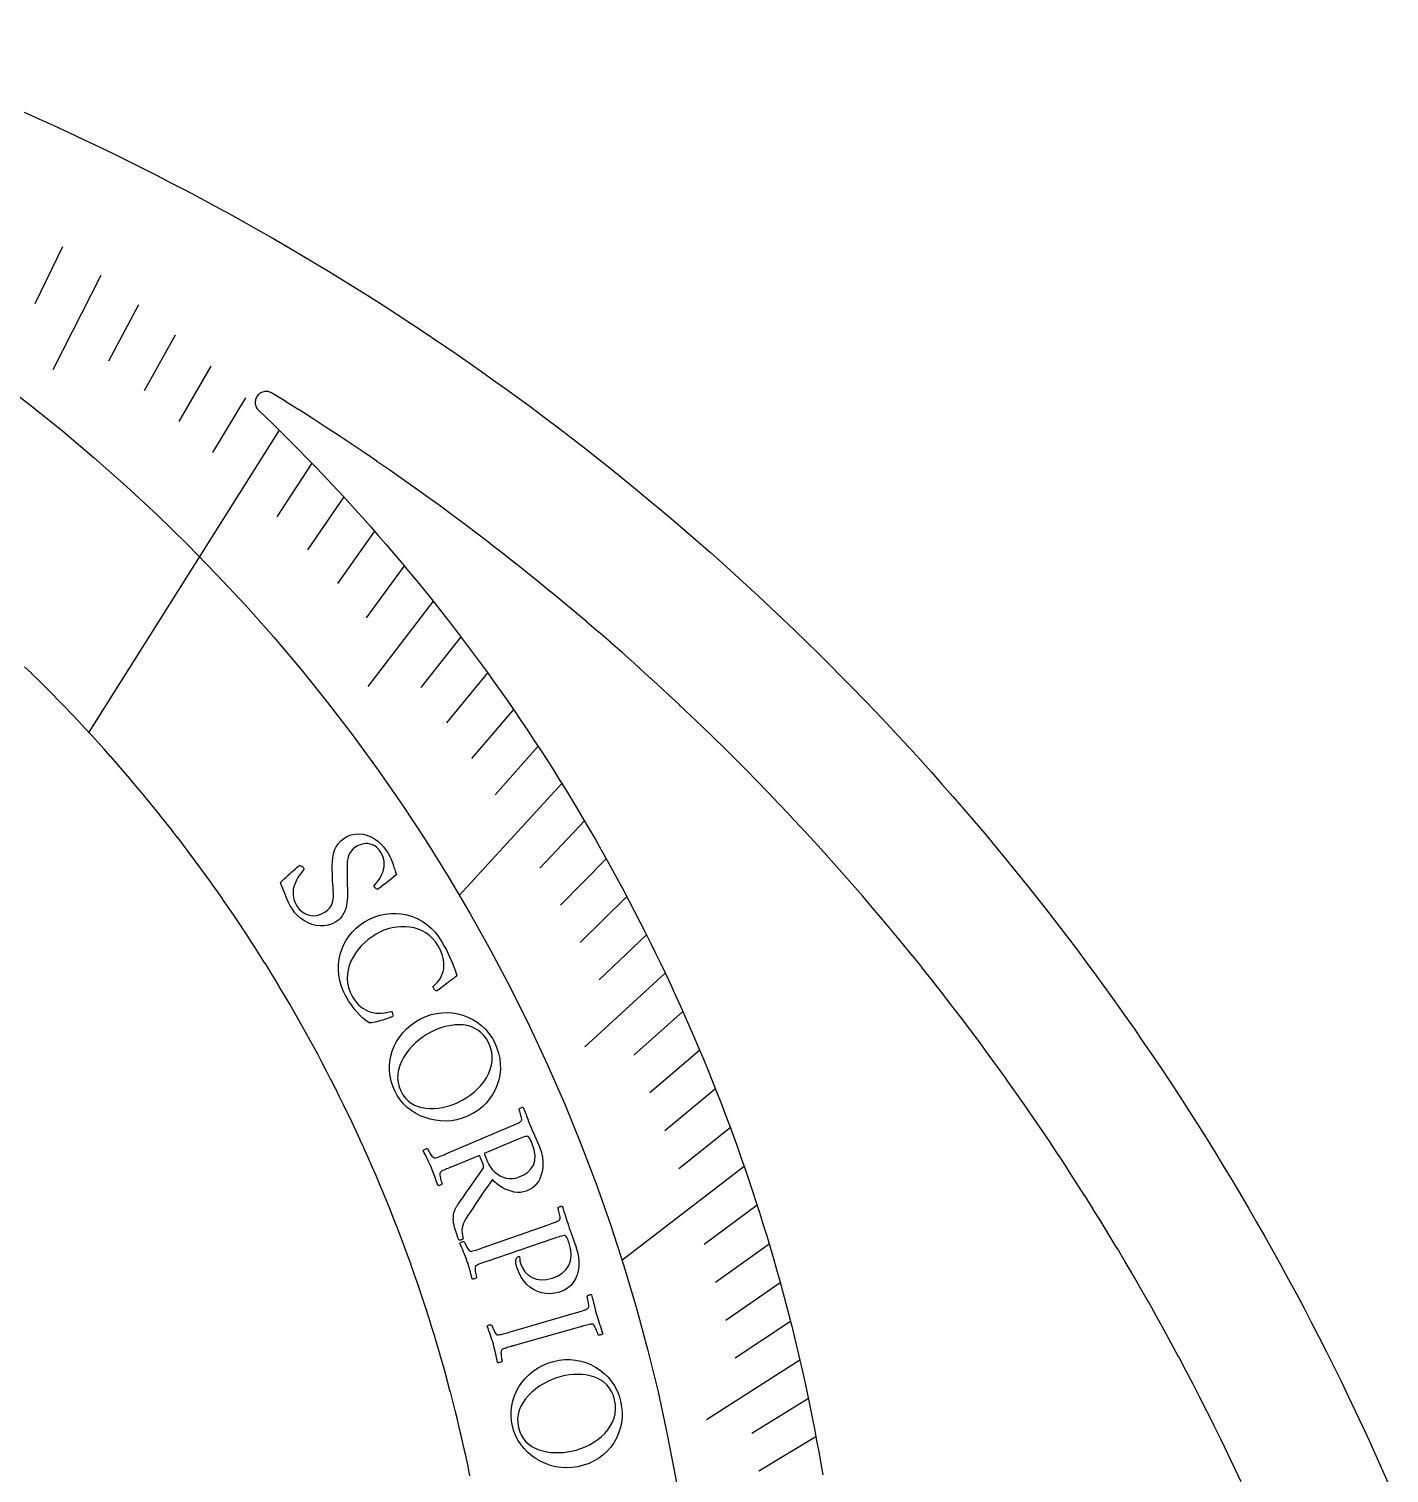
# Model space of a CAD drawing. Header units: millimetres. Extents: x -61 to 61, y -61 to 61.
# Drawn here: x 24.73 to 55.69, y 24.56 to 57.43 of the extents above; entities that cross this region are included whole.
import ezdxf

# ---------------------------------------------------------------- set-up
doc = ezdxf.new("R2010")
doc.units = ezdxf.units.MM
for name, color, linetype in [('CUT_INNER', 6, 'Continuous'), ('CUT_OUTER', 1, 'Continuous'), ('ENGRAVE', 7, 'Continuous'), ('ENGRAVE_FINE', 8, 'Continuous'), ('TEXT', 5, 'Continuous')]:
    doc.layers.add(name, color=color, linetype=linetype)

msp = doc.modelspace()

# ---------------------------------------------------------------- linework, layer by layer
at = {"layer": 'CUT_INNER'}
for points in [[(52.3216, 24.3554), (52.1718, 24.6746), (52.1712, 24.676), (52.0194, 24.9942), (52.0188, 24.9956), (51.8651, 25.3129), (51.8644, 25.3143), (51.7088, 25.6307), (51.7081, 25.6321), (51.5506, 25.9475), (51.5499, 25.9489), (51.3904, 26.2633), (51.3897, 26.2647), (51.2283, 26.5782), (51.2275, 26.5795), (51.0642, 26.892), (51.0635, 26.8933), (50.8982, 27.2048), (50.8975, 27.2062), (50.7304, 27.5166), (50.7296, 27.5179), (50.5606, 27.8274), (50.5598, 27.8287), (50.3889, 28.1371), (50.3881, 28.1384), (50.2153, 28.4457), (50.2145, 28.4471), (50.0398, 28.7533), (50.039, 28.7546), (49.8624, 29.0598), (49.8616, 29.0611), (49.6832, 29.3652), (49.6824, 29.3665), (49.5021, 29.6695), (49.5013, 29.6708), (49.3191, 29.9727), (49.3183, 29.974), (49.1342, 30.2747), (49.1334, 30.276), (48.9475, 30.5756), (48.9467, 30.5769), (48.759, 30.8754), (48.7582, 30.8767), (48.5687, 31.174), (48.5678, 31.1753), (48.3765, 31.4714), (48.3756, 31.4727), (48.1824, 31.7677), (48.1816, 31.7689), (47.9866, 32.0627), (47.9858, 32.064), (47.789, 32.3565), (47.7881, 32.3578), (47.5895, 32.6492), (47.5887, 32.6504), (47.3883, 32.9406), (47.3874, 32.9418), (47.1853, 33.2307), (47.1844, 33.232), (46.9805, 33.5196), (46.9796, 33.5208), (46.774, 33.8072), (46.7731, 33.8085), (46.5656, 34.0936), (46.5647, 34.0948), (46.3556, 34.3787), (46.3547, 34.3799), (46.1438, 34.6625), (46.1428, 34.6637), (45.9302, 34.9449), (45.9293, 34.9462), (45.7149, 35.2261), (45.714, 35.2273), (45.4979, 35.5059), (45.497, 35.5072), (45.2792, 35.7844), (45.2782, 35.7857), (45.0588, 36.0616), (45.0578, 36.0628), (44.8367, 36.3374), (44.8357, 36.3386), (44.6129, 36.6118), (44.6119, 36.613), (44.3874, 36.8849), (44.3864, 36.8861), (44.1602, 37.1565), (44.1592, 37.1577), (43.9314, 37.4268), (43.9304, 37.428), (43.7009, 37.6957), (43.6999, 37.6968), (43.4688, 37.9631), (43.4678, 37.9642), (43.235, 38.2291), (43.234, 38.2302), (42.9997, 38.4937), (42.9986, 38.4948), (42.7627, 38.7568), (42.7616, 38.7579), (42.524, 39.0184), (42.523, 39.0196), (42.2838, 39.2786), (42.2828, 39.2797), (42.042, 39.5373), (42.041, 39.5384), (41.7986, 39.7946), (41.7976, 39.7957), (41.5537, 40.0503), (41.5526, 40.0514), (41.3071, 40.3045), (41.3061, 40.3056), (41.0591, 40.5572), (41.058, 40.5583), (40.8094, 40.8084), (40.8084, 40.8094), (40.5583, 41.058), (40.5572, 41.0591), (40.3056, 41.3061), (40.3045, 41.3071), (40.0514, 41.5526), (40.0503, 41.5537), (39.7957, 41.7976), (39.7946, 41.7986), (39.5384, 42.041), (39.5373, 42.042), (39.2797, 42.2828), (39.2786, 42.2838), (39.0196, 42.523), (39.0184, 42.524), (38.7579, 42.7616), (38.7568, 42.7627), (38.4948, 42.9986), (38.4937, 42.9997), (38.2302, 43.234), (38.2291, 43.235), (37.9642, 43.4678), (37.9631, 43.4688), (37.6968, 43.6999), (37.6957, 43.7009), (37.428, 43.9304), (37.4268, 43.9314), (37.1577, 44.1592), (37.1565, 44.1602), (36.8861, 44.3864), (36.8849, 44.3874), (36.613, 44.6119), (36.6118, 44.6129), (36.3386, 44.8357), (36.3374, 44.8367), (36.0628, 45.0578), (36.0616, 45.0588), (35.7857, 45.2782), (35.7844, 45.2792), (35.5072, 45.497), (35.5059, 45.4979), (35.2273, 45.714), (35.2261, 45.7149), (34.9462, 45.9293), (34.9449, 45.9302), (34.6637, 46.1428), (34.6625, 46.1438), (34.3799, 46.3547), (34.3787, 46.3556), (34.0948, 46.5647), (34.0936, 46.5656), (33.8085, 46.7731), (33.8072, 46.774), (33.5208, 46.9796), (33.5196, 46.9805), (33.232, 47.1844), (33.2307, 47.1853), (32.9418, 47.3874), (32.9406, 47.3883), (32.6504, 47.5887), (32.6492, 47.5895), (32.3578, 47.7881), (32.3565, 47.789), (32.064, 47.9858), (32.0627, 47.9866), (31.7689, 48.1816), (31.7677, 48.1824), (31.4727, 48.3756), (31.4714, 48.3765), (31.1753, 48.5678), (31.174, 48.5687), (30.8767, 48.7582), (30.8754, 48.759), (30.5769, 48.9467), (30.5756, 48.9475), (30.276, 49.1334), (30.2747, 49.1342), (30.2597, 49.1434), (30.2383, 49.1551), (30.2159, 49.1647), (30.1926, 49.172), (30.1688, 49.1771), (30.1445, 49.1797), (30.1201, 49.18), (30.0958, 49.178), (30.0719, 49.1735), (30.0484, 49.1668), (30.0258, 49.1578), (30.0041, 49.1467), (29.9836, 49.1334), (29.9645, 49.1183), (29.947, 49.1014), (29.9312, 49.0828), (29.9172, 49.0628), (29.9053, 49.0415), (29.8956, 49.0192), (29.888, 48.996), (29.8827, 48.9722), (29.8798, 48.948), (29.8793, 48.9236), (29.8811, 48.8993), (29.8853, 48.8753), (29.8918, 48.8518), (29.9006, 48.829), (29.9115, 48.8072), (29.9245, 48.7866), (29.9395, 48.7674), (29.9562, 48.7497), (30.1111, 48.6014), (30.3022, 48.416), (30.4922, 48.2295), (30.681, 48.0418), (30.8687, 47.853), (31.0552, 47.663), (31.2406, 47.4719), (31.4248, 47.2796), (31.6078, 47.0862), (31.7896, 46.8917), (31.9702, 46.6961), (32.1496, 46.4994), (32.3278, 46.3016), (32.5047, 46.1027), (32.6805, 45.9027), (32.855, 45.7016), (33.0283, 45.4995), (33.2003, 45.2963), (33.3711, 45.0921), (33.5407, 44.8868), (33.7089, 44.6805), (33.8759, 44.4731), (34.0417, 44.2648), (34.2061, 44.0554), (34.3693, 43.845), (34.5311, 43.6336), (34.6917, 43.4212), (34.851, 43.2079), (35.0089, 42.9936), (35.1655, 42.7783), (35.3208, 42.562), (35.4748, 42.3448), (35.6274, 42.1267), (35.7787, 41.9076), (35.9287, 41.6876), (36.0773, 41.4667), (36.2245, 41.2449), (36.3704, 41.0222), (36.5149, 40.7985), (36.658, 40.574), (36.7998, 40.3487), (36.9402, 40.1225), (37.0791, 39.8954), (37.2167, 39.6674), (37.3529, 39.4386), (37.4877, 39.209), (37.621, 38.9786), (37.753, 38.7474), (37.8835, 38.5153), (38.0126, 38.2825), (38.1402, 38.0488), (38.2665, 37.8144), (38.3913, 37.5792), (38.5146, 37.3433), (38.6365, 37.1066), (38.7569, 36.8691), (38.8759, 36.631), (38.9934, 36.3921), (39.1095, 36.1525), (39.224, 35.9121), (39.3371, 35.6711), (39.4488, 35.4294), (39.5589, 35.187), (39.6675, 34.9439), (39.7747, 34.7002), (39.8803, 34.4558), (39.9845, 34.2108), (40.0871, 33.9652), (40.1883, 33.7189), (40.2879, 33.472), (40.386, 33.2245), (40.4826, 32.9764), (40.5776, 32.7277), (40.6712, 32.4784), (40.7632, 32.2286), (40.8536, 31.9782), (40.9425, 31.7272), (41.0299, 31.4757), (41.1158, 31.2237), (41.2001, 30.9712), (41.2828, 30.7181), (41.364, 30.4646), (41.4436, 30.2105), (41.5217, 29.956), (41.5982, 29.701), (41.6732, 29.4455), (41.7465, 29.1896), (41.8183, 28.9332), (41.8886, 28.6764), (41.9572, 28.4191), (42.0243, 28.1615), (42.0898, 27.9034), (42.1537, 27.645), (42.216, 27.3861), (42.2767, 27.1269), (42.3358, 26.8673), (42.3934, 26.6074), (42.4493, 26.3471), (42.5037, 26.0864), (42.5564, 25.8255), (42.6076, 25.5642), (42.6571, 25.3026), (42.705, 25.0407), (42.7514, 24.7785), (42.7961, 24.5161)], [(34.7675, 24.4982), (34.7234, 24.7099), (34.7231, 24.7114), (34.6776, 24.9228), (34.6773, 24.9243), (34.6306, 25.1355), (34.6302, 25.137), (34.5822, 25.3478), (34.5819, 25.3493), (34.5325, 25.5599), (34.5322, 25.5613), (34.4816, 25.7716), (34.4812, 25.7731), (34.4293, 25.983), (34.4289, 25.9845), (34.3758, 26.1941), (34.3754, 26.1956), (34.3209, 26.4049), (34.3205, 26.4063), (34.2648, 26.6153), (34.2644, 26.6168), (34.2073, 26.8253), (34.2069, 26.8268), (34.1486, 27.0351), (34.1482, 27.0365), (34.0886, 27.2444), (34.0882, 27.2459), (34.0273, 27.4534), (34.0269, 27.4549), (33.9647, 27.662), (33.9643, 27.6634), (33.9009, 27.8702), (33.9004, 27.8717), (33.8357, 28.078), (33.8353, 28.0795), (33.7693, 28.2854), (33.7689, 28.2869), (33.7017, 28.4924), (33.7012, 28.4939), (33.6327, 28.699), (33.6322, 28.7004), (33.5625, 28.9051), (33.562, 28.9066), (33.491, 29.1109), (33.4905, 29.1123), (33.4183, 29.3161), (33.4178, 29.3176), (33.3443, 29.521), (33.3438, 29.5224), (33.2691, 29.7253), (33.2685, 29.7268), (33.1926, 29.9292), (33.192, 29.9307), (33.1148, 30.1327), (33.1143, 30.1341), (33.0358, 30.3356), (33.0352, 30.337), (32.9556, 30.5381), (32.955, 30.5395), (32.8741, 30.74), (32.8735, 30.7415), (32.7914, 30.9415), (32.7908, 30.9429), (32.7074, 31.1424), (32.7068, 31.1439), (32.6222, 31.3429), (32.6216, 31.3443), (32.5358, 31.5428), (32.5352, 31.5442), (32.4482, 31.7421), (32.4476, 31.7435), (32.3593, 31.941), (32.3587, 31.9424), (32.2692, 32.1393), (32.2686, 32.1406), (32.1779, 32.337), (32.1773, 32.3384), (32.0854, 32.5341), (32.0848, 32.5355), (31.9917, 32.7307), (31.9911, 32.7321), (31.8968, 32.9267), (31.8961, 32.9281), (31.8007, 33.1221), (31.8, 33.1235), (31.7034, 33.317), (31.7027, 33.3183), (31.6049, 33.5112), (31.6042, 33.5126), (31.5052, 33.7048), (31.5045, 33.7062), (31.4043, 33.8978), (31.4036, 33.8992), (31.3022, 34.0902), (31.3015, 34.0916), (31.199, 34.282), (31.1982, 34.2833), (31.0945, 34.4731), (31.0938, 34.4744), (30.989, 34.6635), (30.9882, 34.6649), (30.8822, 34.8534), (30.8814, 34.8547), (30.7743, 35.0425), (30.7735, 35.0439), (30.6652, 35.231), (30.6644, 35.2323), (30.555, 35.4188), (30.5542, 35.4202), (30.4436, 35.606), (30.4428, 35.6073), (30.3311, 35.7924), (30.3303, 35.7938), (30.2174, 35.9782), (30.2166, 35.9795), (30.1026, 36.1633), (30.1018, 36.1646), (29.9866, 36.3476), (29.9858, 36.3489), (29.8696, 36.5313), (29.8687, 36.5325), (29.7514, 36.7142), (29.7505, 36.7155), (29.632, 36.8964), (29.6312, 36.8976), (29.5116, 37.0778), (29.5108, 37.0791), (29.3901, 37.2585), (29.3892, 37.2598), (29.2674, 37.4385), (29.2665, 37.4397), (29.1437, 37.6177), (29.1428, 37.6189), (29.0188, 37.7961), (29.0179, 37.7974), (28.8929, 37.9738), (28.892, 37.975), (28.7658, 38.1507), (28.7649, 38.1519), (28.6377, 38.3268), (28.6368, 38.328), (28.5085, 38.5021), (28.5076, 38.5034), (28.3783, 38.6766), (28.3774, 38.6779), (28.2469, 38.8504), (28.246, 38.8516), (28.1145, 39.0233), (28.1136, 39.0245), (27.9811, 39.1954), (27.9801, 39.1966), (27.8466, 39.3667), (27.8456, 39.3679), (27.711, 39.5371), (27.7101, 39.5383), (27.5744, 39.7067), (27.5735, 39.7079), (27.4368, 39.8755), (27.4358, 39.8767), (27.2981, 40.0434), (27.2971, 40.0446), (27.1584, 40.2105), (27.1574, 40.2117), (27.0177, 40.3767), (27.0167, 40.3779), (26.876, 40.5421), (26.875, 40.5432), (26.7332, 40.7065), (26.7322, 40.7077), (26.5895, 40.8701), (26.5884, 40.8713), (26.4447, 41.0328), (26.4437, 41.034), (26.2989, 41.1946), (26.2979, 41.1958), (26.1522, 41.3556), (26.1512, 41.3567), (26.0045, 41.5156), (26.0034, 41.5167), (25.8558, 41.6747), (25.8547, 41.6758), (25.7061, 41.8329), (25.705, 41.834), (25.5554, 41.9901), (25.5544, 41.9912), (25.4038, 42.1465), (25.4028, 42.1476), (25.2513, 42.3019), (25.2502, 42.303), (25.0977, 42.4564), (25.0967, 42.4574), (24.9433, 42.6099), (24.9422, 42.611), (24.7879, 42.7625), (24.7868, 42.7635), (24.6315, 42.9141)]]:
    msp.add_lwpolyline(points, dxfattribs=at)
at = {"layer": 'CUT_OUTER'}
msp.add_lwpolyline([(24.6177, 55.5386), (24.958, 55.3865), (25.2974, 55.2323), (25.6358, 55.076), (25.9733, 54.9177), (26.3098, 54.7573), (26.6452, 54.5948), (26.9797, 54.4303), (27.3132, 54.2637), (27.6456, 54.0951), (27.977, 53.9245), (28.3074, 53.7518), (28.6367, 53.5771), (28.9649, 53.4004), (29.292, 53.2216), (29.618, 53.0409), (29.9429, 52.8582), (30.2667, 52.6734), (30.5893, 52.4867), (30.9108, 52.2981), (31.2311, 52.1074), (31.5502, 51.9148), (31.8682, 51.7202), (32.1849, 51.5237), (32.5005, 51.3253), (32.8148, 51.1249), (33.1279, 50.9226), (33.4397, 50.7183), (33.7503, 50.5122), (34.0596, 50.3042), (34.3676, 50.0942), (34.6743, 49.8824), (34.9797, 49.6687), (35.2838, 49.4531), (35.5866, 49.2357), (35.888, 49.0164), (36.1881, 48.7953), (36.4868, 48.5723), (36.7842, 48.3476), (37.0801, 48.1209), (37.3747, 47.8925), (37.6679, 47.6623), (37.9596, 47.4303), (38.2499, 47.1965), (38.5388, 46.9609), (38.8262, 46.7235), (39.1122, 46.4844), (39.3967, 46.2435), (39.6797, 46.0009), (39.9612, 45.7566), (40.2412, 45.5105), (40.5197, 45.2628), (40.7966, 45.0133), (41.0721, 44.7621), (41.3459, 44.5093), (41.6183, 44.2547), (41.889, 43.9985), (42.1582, 43.7407), (42.4258, 43.4812), (42.6918, 43.22), (42.9562, 42.9573), (43.219, 42.6929), (43.4801, 42.4269), (43.7396, 42.1593), (43.9975, 41.8901), (44.2537, 41.6194), (44.5082, 41.3471), (44.7611, 41.0732), (45.0123, 40.7978), (45.2617, 40.5208), (45.5095, 40.2423), (45.7556, 39.9623), (45.9999, 39.6808), (46.2425, 39.3978), (46.4834, 39.1133), (46.7225, 38.8274), (46.9599, 38.54), (47.1955, 38.2511), (47.4293, 37.9608), (47.6613, 37.6691), (47.8916, 37.3759), (48.12, 37.0814), (48.3466, 36.7854), (48.5714, 36.4881), (48.7944, 36.1893), (49.0155, 35.8893), (49.2348, 35.5878), (49.4523, 35.2851), (49.6678, 34.981), (49.8815, 34.6756), (50.0934, 34.3688), (50.3033, 34.0608), (50.5114, 33.7515), (50.7175, 33.441), (50.9217, 33.1291), (51.1241, 32.8161), (51.3244, 32.5017), (51.5229, 32.1862), (51.7194, 31.8695), (51.914, 31.5515), (52.1066, 31.2324), (52.2973, 30.9121), (52.486, 30.5906), (52.6727, 30.268), (52.8574, 29.9442), (53.0401, 29.6193), (53.2209, 29.2933), (53.3996, 28.9662), (53.5764, 28.638), (53.7511, 28.3087), (53.9238, 27.9784), (54.0944, 27.647), (54.263, 27.3146), (54.4296, 26.9811), (54.5941, 26.6466), (54.7566, 26.3111), (54.917, 25.9747), (55.0754, 25.6372), (55.2316, 25.2988), (55.3858, 24.9594), (55.5379, 24.6191), (55.6879, 24.2779)], dxfattribs=at)
at = {"layer": 'ENGRAVE'}
for points in [[(30.4248, 48.2959), (26.0931, 41.4198)], [(36.8574, 40.2563), (34.5233, 37.707)], [(41.0089, 31.5366), (38.2235, 29.3945)]]:
    msp.add_lwpolyline(points, dxfattribs=at)
msp.add_circle((0, 17.3597), 40.0734, dxfattribs=at)
at = {"layer": 'ENGRAVE_FINE'}
for points in [[(25.4913, 52.4725), (24.8601, 51.1732)], [(26.3663, 51.8203), (25.2727, 49.6709)], [(27.2208, 51.1495), (26.5404, 49.871)], [(28.0542, 50.4608), (27.3495, 49.1933)], [(28.8662, 49.7551), (28.1375, 48.499)], [(29.6565, 49.0332), (28.9039, 47.7889)], [(31.1708, 47.5441), (30.3712, 46.3246)], [(31.8943, 46.7786), (31.0716, 45.5719)], [(32.5952, 46.0001), (31.7496, 44.8067)], [(33.2732, 45.2095), (32.405, 44.0298)], [(33.9283, 44.4076), (32.4428, 42.4633)], [(34.5603, 43.5952), (33.6476, 42.4439)], [(35.1692, 42.7731), (34.2347, 41.6365)], [(35.7551, 41.9421), (34.7989, 40.8205)], [(36.3178, 41.1029), (35.3404, 39.9967)], [(37.374, 39.4029), (36.3549, 38.3286)], [(37.8676, 38.5437), (36.8282, 37.4857)], [(38.3385, 37.6792), (37.279, 36.638)], [(38.7866, 36.8101), (37.7074, 35.7859)], [(39.2122, 35.9372), (37.3791, 34.2572)], [(39.6154, 35.061), (38.4978, 34.0718)], [(39.9965, 34.1822), (38.8601, 33.2111)], [(40.3556, 33.3015), (39.2009, 32.3486)], [(40.693, 32.4194), (39.5202, 31.4851)], [(41.3037, 30.6535), (40.0959, 29.7572)], [(41.5774, 29.7708), (40.3527, 28.8938)], [(41.8306, 28.8889), (40.5892, 28.0316)], [(42.0633, 28.0083), (40.8058, 27.171)], [(42.2761, 27.1296), (40.1506, 25.7656)], [(42.4691, 26.2532), (41.1803, 25.4565)], [(42.6427, 25.3796), (41.3389, 24.6036)]]:
    msp.add_lwpolyline(points, dxfattribs=at)
at = {"layer": 'TEXT'}
for points in [[(32.863, 38.7309), (32.8946, 38.6806), (32.9219, 38.6338), (32.9449, 38.5905), (32.9636, 38.5506), (32.9798, 38.5119), (32.9952, 38.4722), (33.0098, 38.4314), (33.0236, 38.3895), (33.038, 38.3447), (33.0543, 38.2949), (33.0725, 38.2401), (33.0927, 38.1804), (33.0367, 38.1318), (32.9791, 38.0837), (32.9198, 38.036), (32.8588, 37.9888), (32.8007, 37.9449), (32.7503, 37.9073), (32.7075, 37.8759), (32.6724, 37.8508), (32.6647, 37.8463), (32.6556, 37.8461), (32.6452, 37.8503), (32.6335, 37.8589), (32.622, 37.8694), (32.6122, 37.8792), (32.6043, 37.8885), (32.5982, 37.8971), (32.592, 37.9087), (32.5883, 37.92), (32.5869, 37.931), (32.588, 37.9419), (32.6151, 37.966), (32.6426, 37.995), (32.6703, 38.0289), (32.6983, 38.0677), (32.7251, 38.1102), (32.749, 38.1554), (32.7701, 38.2033), (32.7883, 38.2539), (32.8026, 38.3063), (32.812, 38.3597), (32.8163, 38.4142), (32.8157, 38.4697), (32.8088, 38.5253), (32.7942, 38.5798), (32.7719, 38.6332), (32.742, 38.6856), (32.6973, 38.7466), (32.6504, 38.796), (32.6012, 38.8338), (32.5499, 38.8599), (32.4978, 38.8765), (32.446, 38.8854), (32.3947, 38.8868), (32.3437, 38.8806), (32.2945, 38.8687), (32.2485, 38.8529), (32.2056, 38.8332), (32.1659, 38.8097), (32.1093, 38.7659), (32.0634, 38.7171), (32.0283, 38.6635), (32.0038, 38.605), (31.9873, 38.5426), (31.976, 38.4773), (31.97, 38.4092), (31.9692, 38.3383), (31.9708, 38.2657), (31.9719, 38.1927), (31.9727, 38.1193), (31.973, 38.0455), (31.9743, 37.9894), (31.9756, 37.9304), (31.9769, 37.8687), (31.9782, 37.8042), (31.9784, 37.7383), (31.9763, 37.6722), (31.9719, 37.6059), (31.9653, 37.5395), (31.9549, 37.4742), (31.9392, 37.4114), (31.9183, 37.3512), (31.892, 37.2934), (31.8594, 37.2394), (31.8194, 37.1905), (31.772, 37.1466), (31.7173, 37.1077), (31.6302, 37.0617), (31.5407, 37.0307), (31.449, 37.0147), (31.355, 37.0134), (31.2613, 37.0251), (31.1707, 37.0479), (31.0832, 37.0817), (30.9985, 37.1267), (30.9191, 37.181), (30.8473, 37.243), (30.783, 37.3128), (30.7261, 37.3905), (30.6786, 37.468), (30.6361, 37.547), (30.5987, 37.6274), (30.5664, 37.7093), (30.537, 37.7895), (30.5083, 37.865), (30.4802, 37.9356), (30.453, 38.0015), (30.4935, 38.0422), (30.536, 38.0834), (30.5804, 38.1251), (30.6268, 38.1673), (30.6729, 38.2083), (30.7163, 38.2464), (30.757, 38.2816), (30.7952, 38.3139), (30.8286, 38.3416), (30.8551, 38.3633), (30.8749, 38.3789), (30.8877, 38.3884), (30.9009, 38.3854), (30.9139, 38.3814), (30.9267, 38.3764), (30.9393, 38.3704), (30.9512, 38.3633), (30.9618, 38.3551), (30.9712, 38.3457), (30.9793, 38.3352), (30.9862, 38.3211), (30.9877, 38.3074), (30.9837, 38.2941), (30.9743, 38.2811), (30.9542, 38.2587), (30.9315, 38.231), (30.9065, 38.1979), (30.879, 38.1594), (30.8511, 38.1163), (30.825, 38.0693), (30.8006, 38.0184), (30.778, 37.9637), (30.7592, 37.906), (30.7467, 37.8463), (30.7403, 37.7845), (30.74, 37.7208), (30.7481, 37.6555), (30.7668, 37.5892), (30.796, 37.5217), (30.8359, 37.453), (30.8888, 37.3854), (30.9511, 37.3306), (31.023, 37.2885), (31.1044, 37.259), (31.1914, 37.246), (31.2798, 37.2533), (31.3696, 37.2809), (31.4609, 37.329), (31.521, 37.3724), (31.5692, 37.4187), (31.6053, 37.4678), (31.6293, 37.5198), (31.6447, 37.5748), (31.6547, 37.6327), (31.6594, 37.6936), (31.6586, 37.7574), (31.655, 37.8238), (31.6508, 37.8927), (31.6461, 37.9639), (31.6409, 38.0375), (31.6375, 38.1214), (31.635, 38.2075), (31.6334, 38.2959), (31.6328, 38.3866), (31.636, 38.4772), (31.6461, 38.5653), (31.6632, 38.6511), (31.6873, 38.7344), (31.721, 38.8129), (31.7672, 38.884), (31.8258, 38.9478), (31.897, 39.0041), (31.9804, 39.0524), (32.066, 39.0859), (32.154, 39.1044), (32.2444, 39.1078), (32.3347, 39.0978), (32.4228, 39.0762), (32.5084, 39.0428), (32.5917, 38.9976), (32.6702, 38.9427), (32.7416, 38.8799), (32.8059, 38.8093), (32.863, 38.7309)], [(34.1367, 36.639), (34.1835, 36.5538), (34.2296, 36.4657), (34.2749, 36.3745), (34.3193, 36.2803), (34.3617, 36.1833), (34.4008, 36.0838), (34.4366, 35.9817), (34.4691, 35.8771), (34.4652, 35.874), (34.4535, 35.8647), (34.434, 35.8493), (34.4067, 35.8277), (34.3741, 35.8022), (34.3386, 35.7748), (34.3003, 35.7457), (34.2592, 35.7147), (34.2176, 35.6836), (34.178, 35.6539), (34.1404, 35.6254), (34.1047, 35.5984), (34.0736, 35.5749), (34.0494, 35.5571), (34.0322, 35.5449), (34.0219, 35.5385), (34.0152, 35.5349), (34.0066, 35.5348), (33.9962, 35.5381), (33.9838, 35.5449), (33.9713, 35.5541), (33.9603, 35.5646), (33.9507, 35.5765), (33.9425, 35.5897), (33.9368, 35.6017), (33.9329, 35.6136), (33.9307, 35.6252), (33.9302, 35.6367), (33.9487, 35.6527), (33.971, 35.6738), (33.997, 35.7), (34.0268, 35.7313), (34.0574, 35.7681), (34.0861, 35.8106), (34.1127, 35.8587), (34.1372, 35.9127), (34.157, 35.9724), (34.1694, 36.0382), (34.1744, 36.1099), (34.1718, 36.1876), (34.1589, 36.2716), (34.1327, 36.3619), (34.0931, 36.4586), (34.04, 36.5615), (33.9831, 36.6502), (33.9182, 36.7286), (33.8455, 36.7966), (33.7651, 36.8543), (33.6788, 36.9019), (33.5885, 36.9397), (33.4944, 36.9678), (33.3964, 36.9862), (33.2965, 36.9953), (33.1967, 36.9956), (33.0971, 36.9872), (32.9976, 36.97), (32.9001, 36.9449), (32.8066, 36.9127), (32.717, 36.8733), (32.6314, 36.8269), (32.5402, 36.7681), (32.4536, 36.7034), (32.3717, 36.6329), (32.2942, 36.5565), (32.2232, 36.4753), (32.1602, 36.3902), (32.1052, 36.3013), (32.0582, 36.2086), (32.0208, 36.113), (31.9943, 36.0153), (31.9788, 35.9156), (31.9742, 35.8138), (31.9824, 35.7108), (32.0051, 35.6074), (32.0423, 35.5035), (32.094, 35.399), (32.1367, 35.3296), (32.182, 35.2689), (32.23, 35.2169), (32.2807, 35.1736), (32.3326, 35.1373), (32.3842, 35.1064), (32.4355, 35.0808), (32.4865, 35.0607), (32.5558, 35.0403), (32.624, 35.0277), (32.6911, 35.0231), (32.7572, 35.0264), (32.8201, 35.0344), (32.8779, 35.0439), (32.9306, 35.0549), (32.9781, 35.0674), (32.994, 35.0399), (33.0041, 35.0109), (33.0084, 34.9804), (33.007, 34.9486), (32.9919, 34.9414), (32.97, 34.9326), (32.9415, 34.9222), (32.9063, 34.91), (32.8669, 34.8969), (32.8256, 34.8836), (32.7826, 34.8702), (32.7377, 34.8566), (32.693, 34.8437), (32.6504, 34.8324), (32.6099, 34.8228), (32.5715, 34.8148), (32.5372, 34.809), (32.5091, 34.8059), (32.487, 34.8056), (32.4711, 34.808), (32.3995, 34.8578), (32.33, 34.9144), (32.2625, 34.9779), (32.1971, 35.0482), (32.1329, 35.1266), (32.0692, 35.2142), (32.006, 35.3112), (31.9432, 35.4174), (31.8833, 35.5353), (31.8363, 35.6541), (31.8023, 35.7741), (31.7811, 35.8953), (31.7721, 36.0162), (31.7744, 36.1352), (31.788, 36.2522), (31.8131, 36.3673), (31.8488, 36.4792), (31.8944, 36.5865), (31.95, 36.6889), (32.0156, 36.7867), (32.0905, 36.8783), (32.1743, 36.9624), (32.2669, 37.0387), (32.3685, 37.1073), (32.4824, 37.1698), (32.5991, 37.22), (32.7185, 37.2577), (32.8409, 37.2829), (32.9644, 37.2959), (33.0875, 37.297), (33.21, 37.2862), (33.3321, 37.2634), (33.4518, 37.2283), (33.5673, 37.1807), (33.6785, 37.1206), (33.7852, 37.048), (33.8857, 36.9633), (33.9778, 36.8668), (34.0615, 36.7587), (34.1367, 36.639)], [(35.3314, 34.3508), (35.3816, 34.2327), (35.4194, 34.1129), (35.4449, 33.9916), (35.458, 33.8688), (35.4588, 33.7464), (35.4475, 33.6262), (35.4241, 33.5082), (35.3887, 33.3925), (35.3418, 33.2806), (35.2838, 33.1743), (35.2148, 33.0734), (35.135, 32.978), (35.0443, 32.8899), (34.943, 32.811), (34.8312, 32.7412), (34.7088, 32.6804), (34.5878, 32.6337), (34.466, 32.6001), (34.3434, 32.5793), (34.2201, 32.5713), (34.0977, 32.5749), (33.9778, 32.5889), (33.8606, 32.6134), (33.7458, 32.6481), (33.6353, 32.6927), (33.5308, 32.7466), (33.4322, 32.8099), (33.3396, 32.8825), (33.2545, 32.9638), (33.1788, 33.0531), (33.1123, 33.1505), (33.055, 33.256), (33.0087, 33.3651), (32.9737, 33.4763), (32.9499, 33.5898), (32.9374, 33.7056), (32.9362, 33.822), (32.9462, 33.937), (32.9676, 34.0507), (33.0004, 34.1632), (33.0441, 34.273), (33.0982, 34.3788), (33.163, 34.4805), (33.2383, 34.5781), (33.3241, 34.6698), (33.4201, 34.7535), (33.5265, 34.8293), (33.6433, 34.897), (33.7611, 34.9515), (33.8807, 34.9933), (34.0022, 35.022), (34.1256, 35.0378), (34.249, 35.0412), (34.3705, 35.033), (34.4901, 35.0132), (34.6077, 34.9816), (34.7216, 34.9387), (34.8301, 34.8849), (34.9331, 34.8201), (35.0306, 34.7444), (35.1204, 34.6589), (35.2006, 34.5647), (35.2709, 34.462), (35.3314, 34.3508)], [(35.1935, 34.3464), (35.1421, 34.439), (35.0835, 34.5192), (35.0178, 34.5868), (34.9449, 34.6419), (34.8668, 34.6857), (34.7853, 34.7196), (34.7003, 34.7435), (34.6119, 34.7574), (34.5214, 34.7624), (34.43, 34.7596), (34.3377, 34.749), (34.2444, 34.7306), (34.152, 34.7058), (34.0622, 34.6759), (33.9749, 34.641), (33.8902, 34.601), (33.795, 34.5484), (33.7033, 34.4892), (33.6152, 34.4235), (33.5306, 34.3513), (33.4514, 34.2741), (33.3794, 34.1929), (33.3147, 34.1079), (33.2572, 34.0191), (33.2086, 33.9276), (33.1705, 33.8345), (33.1429, 33.7398), (33.1258, 33.6435), (33.1212, 33.5464), (33.1312, 33.4497), (33.1557, 33.3531), (33.1947, 33.2565), (33.2428, 33.1691), (33.2982, 33.0934), (33.3607, 33.0293), (33.4305, 32.9768), (33.5062, 32.9346), (33.5862, 32.9015), (33.6706, 32.8774), (33.7593, 32.8625), (33.8508, 32.8557), (33.9434, 32.8563), (34.037, 32.8643), (34.1317, 32.8797), (34.2257, 32.9012), (34.3172, 32.9276), (34.4062, 32.9588), (34.4927, 32.995), (34.5901, 33.0433), (34.684, 33.0983), (34.7743, 33.16), (34.8609, 33.2285), (34.942, 33.3028), (35.0156, 33.382), (35.0816, 33.4662), (35.14, 33.5552), (35.1892, 33.6479), (35.2274, 33.7429), (35.2546, 33.8402), (35.2708, 33.9397), (35.2741, 34.0407), (35.2622, 34.1422), (35.2354, 34.2441), (35.1935, 34.3464)], [(36.363, 31.9418), (36.3853, 31.8791), (36.4029, 31.8134), (36.4159, 31.7449), (36.4243, 31.6736), (36.4275, 31.6012), (36.4251, 31.5298), (36.4172, 31.4591), (36.4036, 31.3894), (36.3839, 31.322), (36.3573, 31.2582), (36.3239, 31.198), (36.2837, 31.1415), (36.2361, 31.0901), (36.1807, 31.0453), (36.1174, 31.0072), (36.0462, 30.9755), (35.9824, 30.9565), (35.9161, 30.9468), (35.8474, 30.9463), (35.7761, 30.955), (35.7045, 30.9713), (35.6345, 30.9939), (35.5662, 31.0227), (35.4995, 31.0576), (35.4365, 31.0974), (35.3792, 31.1406), (35.3277, 31.1871), (35.2819, 31.2371), (35.2252, 31.1614), (35.1711, 31.0879), (35.1196, 31.0167), (35.0708, 30.9478), (35.0235, 30.8796), (34.9767, 30.8108), (34.9303, 30.7413), (34.8844, 30.6712), (34.8375, 30.5988), (34.7881, 30.5226), (34.7362, 30.4427), (34.6817, 30.3591), (34.649, 30.3036), (34.6229, 30.2489), (34.6037, 30.1951), (34.5912, 30.1422), (34.5858, 30.0872), (34.5877, 30.0271), (34.597, 29.9621), (34.6136, 29.892), (34.6069, 29.8831), (34.5961, 29.8757), (34.5812, 29.8698), (34.5622, 29.8654), (34.5433, 29.8623), (34.5285, 29.8602), (34.518, 29.8591), (34.5117, 29.8591), (34.4824, 29.942), (34.4572, 30.0182), (34.436, 30.0877), (34.419, 30.1505), (34.4058, 30.2062), (34.396, 30.2545), (34.3897, 30.2953), (34.387, 30.3287), (34.3878, 30.3511), (34.3894, 30.3778), (34.3915, 30.4087), (34.3944, 30.444), (34.4006, 30.4823), (34.413, 30.5225), (34.4315, 30.5646), (34.4562, 30.6086), (34.4689, 30.6281), (34.4866, 30.6547), (34.5092, 30.6882), (34.5368, 30.7287), (34.5686, 30.775), (34.6037, 30.8258), (34.6422, 30.881), (34.684, 30.9407), (34.7281, 31.0037), (34.7736, 31.069), (34.8205, 31.1366), (34.8688, 31.2064), (34.9175, 31.2768), (34.9658, 31.3462), (35.0136, 31.4147), (35.061, 31.482), (35.0726, 31.507), (35.0763, 31.5361), (35.0721, 31.5693), (35.0601, 31.6066), (34.9854, 31.789), (34.3425, 31.5238), (34.3372, 31.5216), (34.3319, 31.5194), (34.3266, 31.5173), (34.3213, 31.5151), (34.316, 31.5129), (34.3107, 31.5107), (34.3054, 31.5085), (34.3001, 31.5063), (34.2673, 31.4927), (34.2362, 31.4795), (34.2068, 31.4667), (34.1789, 31.4543), (34.1533, 31.4421), (34.1306, 31.4298), (34.1108, 31.4174), (34.0939, 31.405), (34.0878, 31.3953), (34.0842, 31.3807), (34.0833, 31.361), (34.0849, 31.3362), (34.0886, 31.3088), (34.0937, 31.2809), (34.1002, 31.2526), (34.1081, 31.2238), (34.1162, 31.1972), (34.1232, 31.1752), (34.1291, 31.1578), (34.1339, 31.145), (34.1273, 31.137), (34.1177, 31.1289), (34.105, 31.1209), (34.0892, 31.1128), (34.0727, 31.1063), (34.0582, 31.1028), (34.0455, 31.1024), (34.0347, 31.105), (34.0172, 31.1579), (33.9999, 31.2097), (33.9828, 31.2603), (33.9657, 31.3096), (33.9483, 31.3586), (33.9299, 31.4079), (33.9104, 31.4575), (33.89, 31.5075), (33.8693, 31.556), (33.8477, 31.6047), (33.8252, 31.6534), (33.8018, 31.7023), (33.7777, 31.7514), (33.7531, 31.8007), (33.7281, 31.8504), (33.7025, 31.9003), (33.7083, 31.9099), (33.7175, 31.9186), (33.7303, 31.9265), (33.7464, 31.9336), (33.7633, 31.9392), (33.7779, 31.9426), (33.7904, 31.9438), (33.8008, 31.9427), (33.8065, 31.9304), (33.8147, 31.914), (33.8255, 31.8935), (33.8387, 31.869), (33.8536, 31.8431), (33.8693, 31.8182), (33.8858, 31.7945), (33.9031, 31.7718), (33.9197, 31.7527), (33.9344, 31.7396), (33.9469, 31.7326), (33.9575, 31.7315), (33.9828, 31.735), (34.0105, 31.7412), (34.0406, 31.7502), (34.0732, 31.7621), (34.1076, 31.7757), (34.1433, 31.7901), (34.1802, 31.8053), (34.2183, 31.8213), (35.6845, 32.4453), (35.7227, 32.4615), (35.7596, 32.4776), (35.7953, 32.4933), (35.8298, 32.5089), (35.8618, 32.5244), (35.8897, 32.5401), (35.9137, 32.5561), (35.9337, 32.5723), (35.9415, 32.5814), (35.9454, 32.5961), (35.9453, 32.6165), (35.9412, 32.6426), (35.9348, 32.6715), (35.9274, 32.7006), (35.9192, 32.7299), (35.9101, 32.7594), (35.9011, 32.7866), (35.8934, 32.8092), (35.8868, 32.8271), (35.8814, 32.8404), (35.8877, 32.8489), (35.897, 32.8575), (35.9094, 32.866), (35.925, 32.8745), (35.9413, 32.8814), (35.9558, 32.885), (35.9686, 32.8855), (35.9797, 32.8828), (36.0014, 32.8272), (36.0225, 32.7722), (36.043, 32.7178), (36.063, 32.6639), (36.0828, 32.6106), (36.1032, 32.5577), (36.124, 32.5053), (36.1454, 32.4534), (36.1683, 32.3989), (36.1925, 32.3425), (36.2179, 32.2842), (36.2445, 32.2239), (36.2723, 32.1603), (36.3013, 32.0921), (36.3316, 32.0193), (36.363, 31.9418)], [(35.8861, 31.2974), (35.9919, 31.3476), (36.0812, 31.4098), (36.1541, 31.484), (36.2103, 31.5703), (36.2447, 31.67), (36.2521, 31.7841), (36.2324, 31.9126), (36.1854, 32.0553), (36.1775, 32.074), (36.1674, 32.0969), (36.155, 32.124), (36.1404, 32.1554), (36.1248, 32.1846), (36.1094, 32.2057), (36.0944, 32.2185), (36.0796, 32.223), (36.0582, 32.2219), (36.032, 32.2169), (36.0009, 32.2079), (35.965, 32.1951), (35.9266, 32.1802), (35.888, 32.165), (35.8494, 32.1495), (35.8106, 32.1336), (35.0914, 31.8327), (35.1678, 31.6462), (35.199, 31.5803), (35.2372, 31.519), (35.2824, 31.4623), (35.3347, 31.4102), (35.3925, 31.3643), (35.4542, 31.3263), (35.5199, 31.2963), (35.5895, 31.2743), (35.6618, 31.2622), (35.7354, 31.262), (35.8101, 31.2737), (35.8861, 31.2974)], [(36.8052, 28.6752), (36.6988, 28.6494), (36.5951, 28.6382), (36.4942, 28.6415), (36.3961, 28.6593), (36.3023, 28.6906), (36.2145, 28.7343), (36.1327, 28.7906), (36.0567, 28.8594), (35.988, 28.9397), (35.9279, 29.0304), (35.8764, 29.1316), (35.8334, 29.2433), (35.8286, 29.2593), (35.8239, 29.2778), (35.8194, 29.2989), (35.8151, 29.3226), (35.8116, 29.3466), (35.8097, 29.3686), (35.8096, 29.3886), (35.8111, 29.4066), (35.8139, 29.4127), (35.8178, 29.4211), (35.8226, 29.4319), (35.8284, 29.445), (35.8359, 29.4583), (35.8459, 29.4693), (35.8584, 29.4781), (35.8734, 29.4847), (35.8831, 29.4867), (35.8904, 29.4854), (35.8953, 29.4806), (35.8977, 29.4725), (35.899, 29.4564), (35.9002, 29.4397), (35.9014, 29.4225), (35.9024, 29.4047), (35.9041, 29.3864), (35.9073, 29.3676), (35.9119, 29.3483), (35.9179, 29.3284), (35.9613, 29.2275), (36.0195, 29.141), (36.0926, 29.0688), (36.1807, 29.011), (36.2809, 28.9718), (36.3905, 28.9557), (36.5094, 28.9628), (36.6377, 28.9932), (36.7611, 29.0427), (36.8652, 29.1069), (36.95, 29.1859), (37.0155, 29.2798), (37.0579, 29.3878), (37.0737, 29.5088), (37.0627, 29.6429), (37.0248, 29.7897), (37.0181, 29.8089), (37.0094, 29.8324), (36.9988, 29.8602), (36.9861, 29.8924), (36.9723, 29.9226), (36.9583, 29.9445), (36.9441, 29.9582), (36.9296, 29.9637), (36.9082, 29.9639), (36.8817, 29.9605), (36.8502, 29.9535), (36.8135, 29.9429), (36.7742, 29.9304), (36.7348, 29.9176), (36.6953, 29.9045), (36.6556, 29.891), (35.1514, 29.3768), (35.1123, 29.3633), (35.0747, 29.3501), (35.0385, 29.3371), (35.0037, 29.3243), (34.9715, 29.3114), (34.943, 29.2981), (34.9182, 29.2843), (34.8971, 29.27), (34.8904, 29.2607), (34.886, 29.2463), (34.8838, 29.2267), (34.8839, 29.2019), (34.8858, 29.1744), (34.8891, 29.1466), (34.8936, 29.1185), (34.8995, 29.0901), (34.9057, 29.0638), (34.9111, 29.0419), (34.9158, 29.0246), (34.9198, 29.0116), (34.9127, 29.004), (34.9026, 28.9965), (34.8894, 28.9893), (34.8732, 28.9822), (34.8564, 28.9768), (34.8416, 28.9742), (34.8289, 28.9745), (34.8183, 28.9778), (34.8041, 29.0317), (34.79, 29.0844), (34.776, 29.1359), (34.7621, 29.1863), (34.7477, 29.2362), (34.7324, 29.2866), (34.716, 29.3373), (34.6987, 29.3885), (34.6811, 29.4381), (34.6627, 29.4876), (34.6434, 29.5371), (34.6234, 29.5865), (34.6026, 29.6362), (34.5813, 29.6865), (34.5595, 29.7373), (34.5371, 29.7886), (34.5435, 29.7977), (34.5532, 29.8059), (34.5664, 29.813), (34.583, 29.8191), (34.6002, 29.8236), (34.615, 29.8261), (34.6275, 29.8265), (34.6378, 29.8248), (34.6427, 29.8122), (34.6498, 29.7957), (34.6591, 29.7752), (34.6705, 29.7507), (34.6835, 29.7246), (34.6974, 29.6994), (34.7123, 29.675), (34.7281, 29.6514), (34.7435, 29.6314), (34.7573, 29.6174), (34.7695, 29.6096), (34.7799, 29.6079), (34.8054, 29.6097), (34.8334, 29.6142), (34.864, 29.6214), (34.8973, 29.6312), (34.9325, 29.6427), (34.969, 29.6549), (35.0067, 29.6678), (35.0457, 29.6814), (36.549, 30.2099), (36.5881, 30.2238), (36.6259, 30.2375), (36.6626, 30.251), (36.698, 30.2644), (36.7308, 30.2779), (36.7597, 30.2919), (36.7846, 30.3064), (36.8056, 30.3213), (36.814, 30.3299), (36.8187, 30.3444), (36.8199, 30.3647), (36.8175, 30.391), (36.8128, 30.4202), (36.8072, 30.4498), (36.8008, 30.4795), (36.7936, 30.5095), (36.7863, 30.5372), (36.78, 30.5602), (36.7745, 30.5785), (36.77, 30.5921), (36.7767, 30.6003), (36.7866, 30.6082), (36.7995, 30.6159), (36.8156, 30.6234), (36.8323, 30.6293), (36.847, 30.6321), (36.8598, 30.6318), (36.8707, 30.6284), (36.8889, 30.5716), (36.9066, 30.5153), (36.9237, 30.4597), (36.9403, 30.4047), (36.9568, 30.3503), (36.9738, 30.2962), (36.9914, 30.2427), (37.0095, 30.1895), (37.029, 30.1338), (37.0497, 30.076), (37.0714, 30.0162), (37.0942, 29.9543), (37.1181, 29.8892), (37.1428, 29.8193), (37.1685, 29.7447), (37.1951, 29.6654), (37.2226, 29.5662), (37.2399, 29.466), (37.2469, 29.365), (37.2436, 29.2631), (37.2295, 29.1636), (37.2042, 29.0697), (37.1677, 28.9814), (37.1201, 28.8986), (37.0604, 28.8247), (36.9881, 28.7629), (36.9029, 28.7131), (36.8052, 28.6752)], [(37.6503, 28.1652), (37.6665, 28.1099), (37.6831, 28.0555), (37.7002, 28.002), (37.7176, 27.9494), (37.7352, 27.8966), (37.7529, 27.8424), (37.7706, 27.787), (37.7883, 27.7303), (37.7814, 27.7213), (37.7711, 27.7136), (37.7574, 27.7074), (37.7404, 27.7026), (37.7229, 27.6995), (37.7079, 27.6984), (37.6953, 27.6992), (37.6851, 27.702), (37.6809, 27.7158), (37.6747, 27.7343), (37.6665, 27.7574), (37.6563, 27.7851), (37.6448, 27.8145), (37.6328, 27.8427), (37.6204, 27.8698), (37.6076, 27.8957), (37.5947, 27.918), (37.5819, 27.9341), (37.5695, 27.944), (37.5572, 27.9478), (37.536, 27.9474), (37.5124, 27.945), (37.4863, 27.9406), (37.4578, 27.9342), (37.4275, 27.9266), (37.3958, 27.9183), (37.3629, 27.9094), (37.3286, 27.8998), (37.3231, 27.8982), (37.3175, 27.8967), (37.312, 27.8951), (37.3065, 27.8936), (37.301, 27.892), (37.2955, 27.8905), (37.29, 27.8889), (37.2844, 27.8873), (35.7509, 27.4543), (35.7454, 27.4528), (35.7399, 27.4512), (35.7343, 27.4497), (35.7288, 27.4481), (35.7233, 27.4465), (35.7178, 27.445), (35.7123, 27.4434), (35.7068, 27.4419), (35.6727, 27.4321), (35.6402, 27.4226), (35.6095, 27.4133), (35.5804, 27.4042), (35.5536, 27.3951), (35.5296, 27.3855), (35.5085, 27.3755), (35.4902, 27.3651), (35.483, 27.3562), (35.4778, 27.342), (35.4746, 27.3226), (35.4734, 27.2978), (35.4738, 27.2701), (35.4756, 27.2418), (35.4788, 27.213), (35.4834, 27.1835), (35.4884, 27.1561), (35.4928, 27.1334), (35.4966, 27.1155), (35.4998, 27.1023), (35.4924, 27.095), (35.4819, 27.0881), (35.4684, 27.0816), (35.4517, 27.0754), (35.4347, 27.0709), (35.4198, 27.0691), (35.4071, 27.0701), (35.3967, 27.0739), (35.3855, 27.1286), (35.3743, 27.182), (35.3631, 27.2342), (35.3519, 27.2852), (35.3402, 27.3358), (35.3276, 27.3869), (35.3141, 27.4385), (35.2996, 27.4905), (35.2846, 27.5411), (35.2688, 27.5919), (35.2521, 27.6429), (35.2345, 27.6942), (35.2162, 27.7457), (35.1975, 27.7976), (35.1784, 27.8498), (35.1588, 27.9024), (35.1656, 27.9112), (35.1758, 27.9188), (35.1894, 27.9252), (35.2063, 27.9303), (35.2236, 27.934), (35.2386, 27.9356), (35.2511, 27.9354), (35.2613, 27.9331), (35.2655, 27.9202), (35.2718, 27.9029), (35.2801, 27.8814), (35.2904, 27.8555), (35.3022, 27.828), (35.3149, 27.8015), (35.3286, 27.776), (35.3431, 27.7515), (35.3575, 27.7306), (35.3705, 27.7159), (35.3822, 27.7075), (35.3925, 27.7052), (35.418, 27.7057), (35.4463, 27.7087), (35.4773, 27.7141), (35.511, 27.7221), (35.5468, 27.7317), (35.5839, 27.7419), (35.6222, 27.7528), (35.6619, 27.7642), (37.1917, 28.2105), (37.2314, 28.2222), (37.27, 28.2339), (37.3073, 28.2454), (37.3434, 28.2568), (37.3769, 28.2686), (37.4065, 28.281), (37.4322, 28.294), (37.4539, 28.3078), (37.4627, 28.3159), (37.4682, 28.3301), (37.4705, 28.3504), (37.4695, 28.3767), (37.4664, 28.4063), (37.4624, 28.4365), (37.4574, 28.4671), (37.4515, 28.4983), (37.4455, 28.5272), (37.4402, 28.5511), (37.4357, 28.57), (37.4319, 28.584), (37.439, 28.5917), (37.4493, 28.5991), (37.4626, 28.6061), (37.4791, 28.6128), (37.4961, 28.6177), (37.5109, 28.6197), (37.5237, 28.6187), (37.5344, 28.6147), (37.5495, 28.5569), (37.5643, 28.4995), (37.5785, 28.4424), (37.5923, 28.3857), (37.6061, 28.3296), (37.6204, 28.2741), (37.6351, 28.2193), (37.6503, 28.1652)], [(38.1961, 26.1948), (38.2192, 26.0686), (38.2299, 25.9434), (38.2282, 25.8195), (38.214, 25.6968), (38.188, 25.5773), (38.1506, 25.4624), (38.102, 25.3524), (38.0421, 25.2472), (37.9717, 25.1484), (37.8918, 25.0573), (37.8025, 24.974), (37.7036, 24.8984), (37.5959, 24.8324), (37.4798, 24.7776), (37.3553, 24.734), (37.2226, 24.7015), (37.0943, 24.6825), (36.9681, 24.6763), (36.8439, 24.6829), (36.7219, 24.7021), (36.6032, 24.7325), (36.4894, 24.7724), (36.3803, 24.822), (36.2759, 24.8811), (36.1779, 24.9488), (36.0877, 25.0243), (36.0055, 25.1076), (35.931, 25.1987), (35.8658, 25.2967), (35.8115, 25.4004), (35.768, 25.51), (35.7352, 25.6256), (35.7139, 25.7421), (35.7041, 25.8583), (35.7058, 25.9742), (35.719, 26.09), (35.7433, 26.2038), (35.7783, 26.3138), (35.8241, 26.4201), (35.8807, 26.5226), (35.9474, 26.6202), (36.0234, 26.7115), (36.1089, 26.7966), (36.2038, 26.8753), (36.3076, 26.946), (36.4196, 27.0066), (36.54, 27.0572), (36.6687, 27.0977), (36.7956, 27.1251), (36.9215, 27.1396), (37.0464, 27.141), (37.1702, 27.1294), (37.2914, 27.1056), (37.4081, 27.071), (37.5204, 27.0255), (37.6283, 26.9689), (37.73, 26.9021), (37.8241, 26.8258), (37.9104, 26.74), (37.9889, 26.6448), (38.0578, 26.5417), (38.1154, 26.4322), (38.1615, 26.3166), (38.1961, 26.1948)], [(38.0606, 26.2208), (38.0308, 26.3224), (37.9912, 26.4134), (37.9419, 26.4938), (37.8829, 26.5636), (37.8163, 26.6234), (37.7441, 26.6743), (37.6664, 26.7163), (37.5833, 26.7492), (37.4961, 26.774), (37.4063, 26.7913), (37.3138, 26.8012), (37.2188, 26.8037), (37.1233, 26.7997), (37.0291, 26.7902), (36.9363, 26.7752), (36.8448, 26.7548), (36.7404, 26.7243), (36.6379, 26.6866), (36.5376, 26.6418), (36.4392, 26.59), (36.345, 26.532), (36.257, 26.4686), (36.1753, 26.3998), (36.0997, 26.3257), (36.0322, 26.2471), (35.9746, 26.1646), (35.927, 26.0783), (35.8892, 25.988), (35.8634, 25.8944), (35.8519, 25.7978), (35.8547, 25.6982), (35.8715, 25.5954), (35.8994, 25.4996), (35.9368, 25.4136), (35.9837, 25.3374), (36.0404, 25.2708), (36.1049, 25.2131), (36.1757, 25.1632), (36.2528, 25.1213), (36.3361, 25.0872), (36.4239, 25.0606), (36.5144, 25.0409), (36.6075, 25.0282), (36.7032, 25.0224), (36.7996, 25.0228), (36.8947, 25.0285), (36.9884, 25.0395), (37.0807, 25.0558), (37.1864, 25.0816), (37.29, 25.1146), (37.3916, 25.1551), (37.4912, 25.2029), (37.5866, 25.2577), (37.6757, 25.3188), (37.7585, 25.3864), (37.8351, 25.4605), (37.9033, 25.5402), (37.9614, 25.6245), (38.0093, 25.7134), (38.047, 25.807), (38.0722, 25.9048), (38.083, 26.0065), (38.0791, 26.1118), (38.0606, 26.2208)]]:
    msp.add_lwpolyline(points, close=True, dxfattribs=at)

doc.saveas('drawing.dxf')
